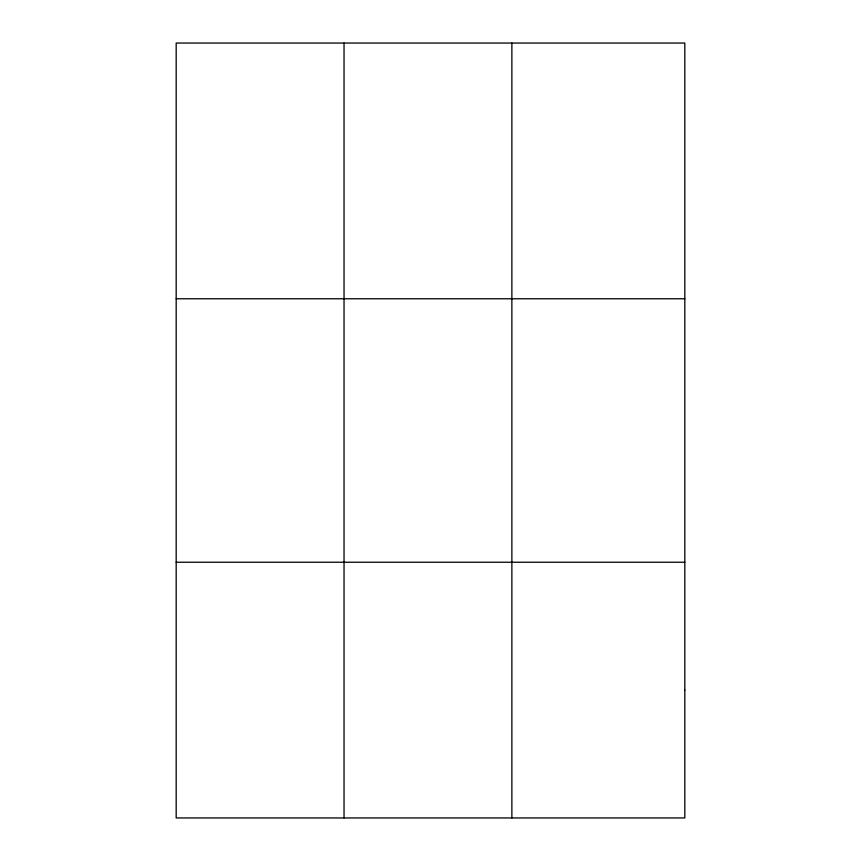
<?xml version="1.0" encoding="UTF-8"?>
<svg xmlns="http://www.w3.org/2000/svg" width="861" height="861" viewBox="0 0 861 861"><rect width="100%" height="100%" fill="white"/><g stroke="black" fill="none" stroke-linecap="round" stroke-linejoin="round"><path stroke-width="1.29" d="M344.034 817.95L344.034 43.05M511.875 817.95L511.875 43.05M176.182 298.767L684.818 298.767M176.182 562.233L684.818 562.233M684.818 690.091L684.818 817.95L176.182 817.95L176.182 43.05L684.818 43.05L684.818 690.091"/></g></svg>
